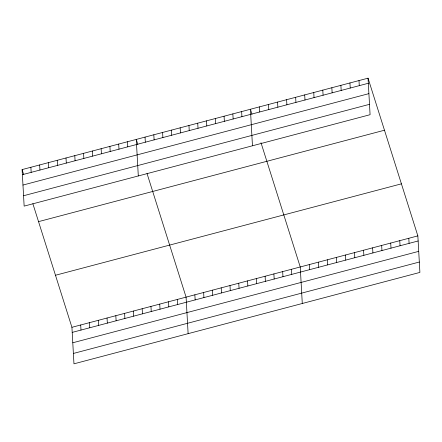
<?xml version="1.0" encoding="UTF-8"?>
<svg xmlns="http://www.w3.org/2000/svg" width="442" height="442" viewBox="0 0 442 442"><rect width="100%" height="100%" fill="white"/><g stroke="black" fill="none" stroke-linecap="round" stroke-linejoin="round"><path stroke-width="0.66" d="M368.037 78.173L370.081 114.699L24.144 206.116L22.1 169.59L368.037 78.173L417.856 235.884L419.9 272.41L73.963 363.827L71.919 327.301L32.863 203.668M22.387 174.684L368.324 83.267M22.962 185.054L368.904 93.638M23.564 195.745L369.501 104.323M38.542 221.635L384.479 130.219M55.482 275.261L401.419 183.839M71.919 327.301L417.856 235.884M72.206 332.395L418.143 240.978M72.786 342.771L418.723 251.349M73.383 353.456L419.32 262.034M251.984 114.213L250.421 109.257L252.459 145.777M260.99 142.711L300.24 266.968L302.284 303.488M137.827 144.379L136.258 139.423L138.302 175.949M147.026 173.502L186.082 297.134L188.121 333.66M22.1 169.59L23.664 174.546M408.811 238.277L409.093 243.371M399.761 240.669L400.049 245.758M390.717 243.056L390.999 248.15M381.667 245.448L381.954 250.542M372.623 247.84L372.904 252.935M358.992 80.566L359.274 85.654M363.573 250.233L363.86 255.321M349.942 82.952L350.224 88.046M354.523 252.62L354.81 257.714M340.892 85.345L341.18 90.439M345.478 255.012L345.76 260.106M331.848 87.737L332.13 92.831M336.428 257.404L336.716 262.498M322.798 90.129L323.085 95.218M327.384 259.797L327.666 264.885M313.754 92.516L314.035 97.61M318.334 262.183L318.621 267.277M304.704 94.908L304.991 100.002M309.289 264.576L309.571 269.67M295.659 97.301L295.941 102.395M286.609 99.693L286.891 104.782M291.46 269.288L291.742 274.383M277.559 102.08L277.847 107.174M282.676 271.609L282.963 276.703M268.515 104.472L268.797 109.566M273.896 273.93L274.178 279.024M259.465 106.865L259.752 111.959M265.112 276.25L265.399 281.344M256.332 278.57L256.614 283.665M241.636 111.577L241.923 116.671M247.548 280.891L247.835 285.985M232.857 113.898L233.138 118.992M238.768 283.212L239.056 288.306M224.072 116.218L224.359 121.312M229.989 285.532L230.271 290.626M215.293 118.539L215.58 123.633M221.204 287.853L221.492 292.947M206.513 120.859L206.795 125.953M212.425 290.173L212.707 295.267M197.729 123.18L198.016 128.274M203.64 292.493L203.928 297.588M188.949 125.5L189.231 130.594M194.861 294.814L195.149 299.908M180.165 127.821L180.452 132.915M171.385 130.141L171.667 135.235M177.297 299.455L177.585 304.549M162.606 132.462L162.888 137.556M168.518 301.776L168.8 306.87M153.822 134.782L154.109 139.876M159.733 304.096L160.021 309.19M145.042 137.103L145.324 142.197M150.954 306.416L151.241 311.511M142.175 308.737L142.457 313.831M127.478 141.744L127.76 146.838M133.39 311.058L133.677 316.152M118.699 144.064L118.981 149.158M124.611 313.378L124.893 318.472M109.914 146.385L110.202 151.479M115.826 315.698L116.113 320.793M101.135 148.705L101.417 153.799M107.047 318.019L107.329 323.113M92.35 151.026L92.638 156.12M98.268 320.339L98.549 325.434M83.571 153.346L83.853 158.44M89.483 322.66L89.77 327.754M74.786 155.667L75.074 160.761M80.704 324.981L80.985 330.075M66.007 157.987L66.294 163.081M57.228 160.308L57.51 165.402M48.443 162.628L48.73 167.722M39.664 164.949L39.946 170.043M30.879 167.269L31.167 172.363"/></g></svg>
